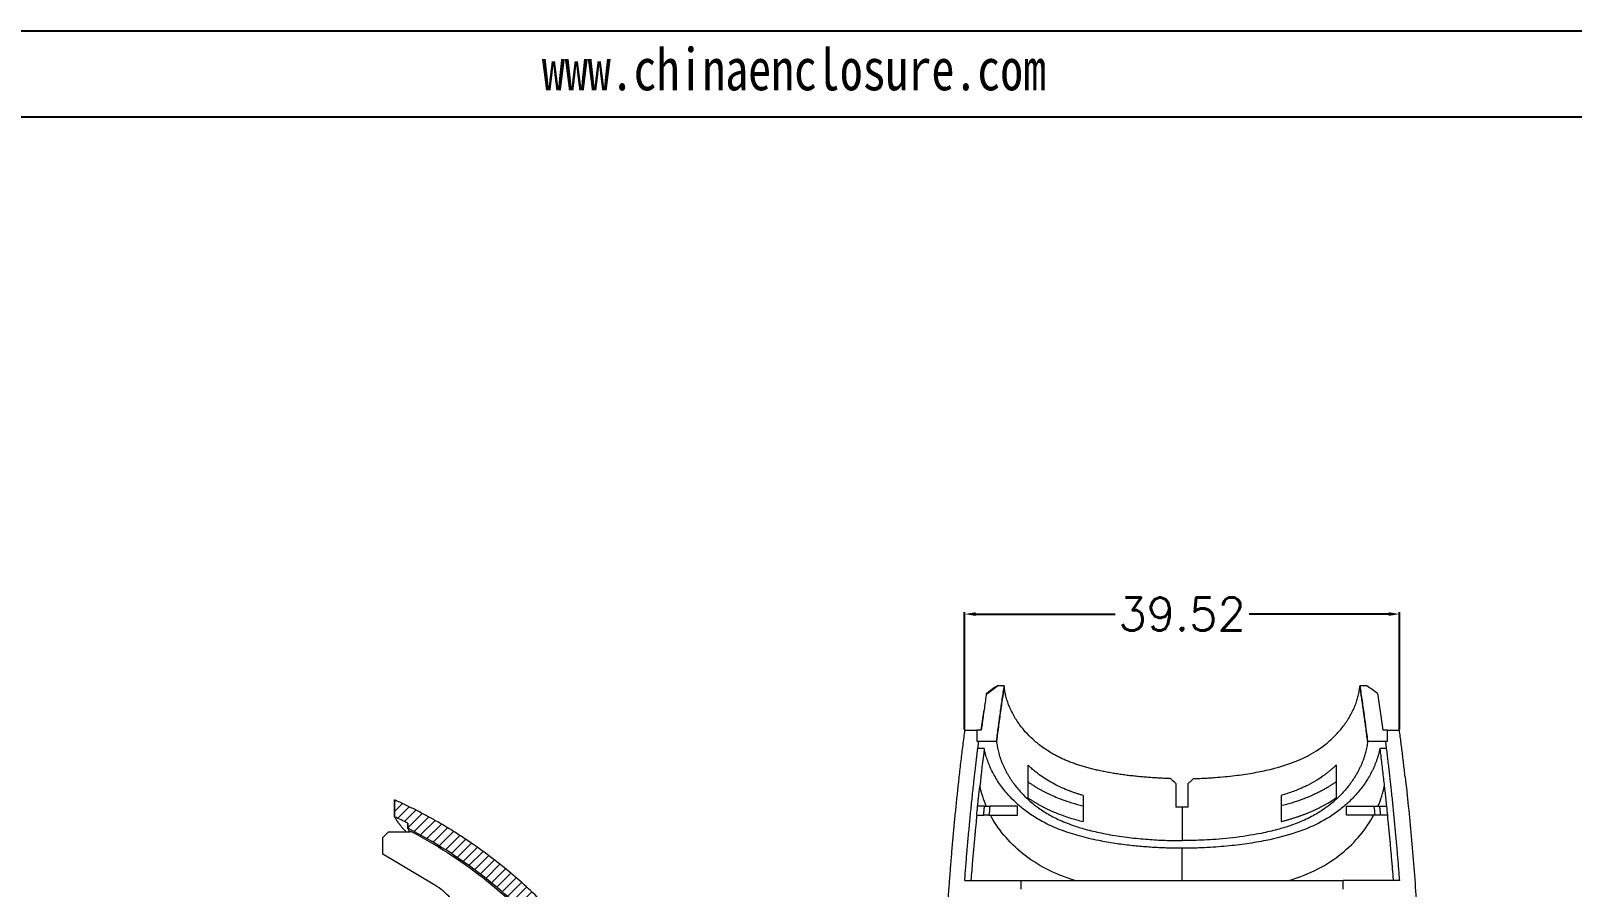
# Model space of a CAD drawing. Header units: inches. Extents: x 1631 to 3663, y 1126 to 1454.
# Drawn here: x 2300.5 to 2440.6, y 1376.6 to 1454.4 of the extents above; entities that cross this region are included whole.
import ezdxf

# ---------------------------------------------------------------- set-up
doc = ezdxf.new("R2010")
doc.units = ezdxf.units.IN
doc.header["$LTSCALE"] = 15
doc.layers.add('文字', color=81, linetype='Continuous')
doc.styles.get("Standard").update_dxf_attribs({"font": 'txt', "bigfont": 'gbcbig.shx'})
doc.styles.add('宋体', font='', dxfattribs={"width": 0.8, "height": 3.5})
doc.styles.get('宋体').set_extended_font_data('SimSun')
doc.dimstyles.new('3', dxfattribs={"dimtxt": 3, "dimasz": 1, "dimexe": 0.18, "dimexo": 0.0625, "dimgap": 0.09, "dimtad": 0, "dimdsep": 46, "dimtxsty": 'Standard', "dimcen": 1, "dimclrd": 3, "dimclre": 3, "dimadec": 0, "dimazin": 2, "dimtfac": 1, "dimtofl": 0, "dimtmove": 0, "dimatfit": 3, "dimfxl": 1, "dimtolj": 1, "dimtzin": 0, "dimarcsym": 0})

# ---------------------------------------------------------------- blocks, each defined once
blk = doc.blocks.new('*D272')
at = {"color": 3, "lineweight": -2}
for p, q in [((2385.35, 1390.9), (2385.35, 1401.56)), ((2386.35, 1401.38), (2399.02, 1401.38)), ((2423.87, 1401.38), (2411.2, 1401.38)), ((2424.87, 1390.9), (2424.87, 1401.56))]:
    blk.add_line(p, q, dxfattribs=at)
at = {"color": 3}
for points in [[(2386.35, 1401.55), (2386.35, 1401.21), (2385.35, 1401.38)], [(2423.87, 1401.55), (2423.87, 1401.21), (2424.87, 1401.38)]]:
    blk.add_solid(points, dxfattribs=at)
at = {"layer": 'Defpoints', "color": 0}
for p in [(2424.87, 1401.38), (2385.35, 1390.83), (2424.87, 1390.83)]:
    blk.add_point(p, dxfattribs=at)
at = {"color": 0, "insert": (2405.11, 1401.38), "char_height": 3, "attachment_point": 5}
blk.add_mtext('\\A1;39.52', dxfattribs=at)

msp = doc.modelspace()

# ---------------------------------------------------------------- hatches: boundary and pattern name
at = {"linetype": 'Continuous', "lineweight": 0}
h = msp.add_hatch(dxfattribs=at)
h.set_pattern_fill('ANSI31', color=4, scale=0.2, style=0)
edge = h.paths.add_edge_path(flags=0)
edge.add_spline(control_points=[(2334.741, 1382.364), (2334.741, 1382.215), (2334.741, 1382.065), (2334.741, 1381.915)], knot_values=[0, 0, 0, 0, 1, 1, 1, 1], weights=[1, 1, 1, 1], degree=3, periodic=0)
edge.add_spline(control_points=[(2334.741, 1381.915), (2337.136, 1380.684), (2339.418, 1379.231), (2341.548, 1377.581)], knot_values=[0, 0, 0, 0, 1, 1, 1, 1], weights=[1, 1, 1, 1], degree=3, periodic=0)
edge.add_spline(control_points=[(2341.548, 1377.581), (2343.376, 1376.162), (2345.092, 1374.598), (2346.673, 1372.908)], knot_values=[0, 0, 0, 0, 1, 1, 1, 1], weights=[1, 1, 1, 1], degree=3, periodic=0)
edge.add_spline(control_points=[(2346.673, 1372.908), (2346.701, 1372.787), (2346.729, 1372.666), (2346.759, 1372.546), (2346.788, 1372.423), (2346.819, 1372.3), (2346.85, 1372.177), (2346.898, 1371.988), (2346.948, 1371.8), (2346.999, 1371.613)], knot_values=[0.000008, 0.000008, 0.000008, 0.000008, 0.0003803, 0.0003803, 0.0003803, 0.0007606, 0.0007606, 0.0007606, 0.0013439, 0.0013439, 0.0013439, 0.0013439], weights=[1, 1, 1, 1, 1, 1, 1, 1, 1, 1], degree=3, periodic=0)
edge.add_arc((2805.63, 1273.909), 468.923, 167.97383, 168.07542)
edge.add_spline(control_points=[(2346.826, 1370.799), (2346.862, 1370.758), (2346.898, 1370.717), (2346.934, 1370.675)], knot_values=[0, 0, 0, 0, 1, 1, 1, 1], weights=[1, 1, 1, 1], degree=3, periodic=0)
edge.add_line((2346.934, 1370.675), (2347.622, 1370.675))
edge.add_line((2347.622, 1370.675), (2348.111, 1371.071))
edge.add_spline(control_points=[(2348.111, 1371.071), (2348.152, 1371.265), (2348.193, 1371.458), (2348.234, 1371.651)], knot_values=[0.9381137, 0.9381137, 0.9381137, 0.9381137, 0.9515774, 0.9515774, 0.9515774, 0.9515774], weights=[1, 1, 1, 1], degree=3, periodic=0)
edge.add_spline(control_points=[(2348.234, 1371.651), (2348.118, 1372.058), (2348.011, 1372.469), (2347.912, 1372.881), (2347.849, 1373.145), (2347.789, 1373.409), (2347.733, 1373.675), (2347.677, 1373.935), (2347.625, 1374.195), (2347.577, 1374.457)], knot_values=[0, 0, 0, 0, 0.0012714, 0.0012714, 0.0012714, 0.0020856, 0.0020856, 0.0020856, 0.0028826, 0.0028826, 0.0028826, 0.0028826], weights=[1, 1, 1, 1, 1, 1, 1, 1, 1, 1], degree=3, periodic=0)
edge.add_spline(control_points=[(2347.577, 1374.457), (2347.559, 1374.553), (2347.513, 1374.643), (2347.444, 1374.713)], knot_values=[0, 0, 0, 0, 1, 1, 1, 1], weights=[1, 1, 1, 1], degree=3, periodic=0)
edge.add_spline(control_points=[(2347.444, 1374.713), (2345.777, 1376.432), (2343.969, 1378.024), (2342.053, 1379.46), (2341.683, 1379.737), (2341.308, 1380.009), (2340.93, 1380.274)], knot_values=[0.2774117, 0.2774117, 0.2774117, 0.2774117, 0.2845299, 0.2845299, 0.2845299, 0.2859003, 0.2859003, 0.2859003, 0.2859003], weights=[1, 1, 1, 1, 1, 1, 1], degree=3, periodic=0)
edge.add_spline(control_points=[(2340.93, 1380.274), (2338.599, 1381.912), (2336.125, 1383.323), (2333.541, 1384.493)], knot_values=[0, 0, 0, 0, 1, 1, 1, 1], weights=[1, 1, 1, 1], degree=3, periodic=0)
edge.add_line((2333.541, 1384.493), (2333.541, 1382.951))
edge.add_spline(control_points=[(2333.541, 1382.951), (2333.943, 1382.762), (2334.344, 1382.566), (2334.741, 1382.364)], knot_values=[0, 0, 0, 0, 1, 1, 1, 1], weights=[1, 1, 1, 1], degree=3, periodic=0)

# ---------------------------------------------------------------- linework, layer by layer
for p, q in [((2152.094, 1454.396), (2617.026, 1454.396)), ((2164.124, 1446.569), (2609.198, 1446.569))]:
    msp.add_line(p, q)
at = {"color": 7, "linetype": 'Continuous', "lineweight": 15}
for p, q in [((2388.95, 1394.861), (2388.323, 1394.861)), ((2388.328, 1394.825), (2388.323, 1394.861)), ((2421.892, 1394.861), (2421.264, 1394.861)), ((2385.349, 1390.833), (2386.447, 1390.833)), ((2386.863, 1390.833), (2386.447, 1390.833)), ((2386.447, 1389.835), (2386.632, 1389.835)), ((2386.632, 1389.835), (2388.249, 1389.835)), ((2421.966, 1389.835), (2421.971, 1389.809)), ((2421.966, 1389.835), (2423.583, 1389.835)), ((2423.768, 1390.833), (2423.352, 1390.833)), ((2423.583, 1389.835), (2423.768, 1389.835)), ((2423.768, 1390.833), (2424.865, 1390.833)), ((2387.131, 1389.156), (2386.546, 1389.156)), ((2423.669, 1389.156), (2423.084, 1389.156)), ((2333.541, 1384.492), (2333.541, 1384.493)), ((2333.541, 1382.951), (2333.541, 1384.493)), ((2333.541, 1384.492), (2333.541, 1382.95)), ((2386.45, 1383.104), (2387.078, 1383.104)), ((2387.158, 1383.904), (2386.532, 1383.904)), ((2387.56, 1383.104), (2390.158, 1383.104)), ((2390.158, 1383.904), (2387.639, 1383.904)), ((2420.056, 1383.904), (2422.576, 1383.904)), ((2422.655, 1383.104), (2420.056, 1383.104)), ((2422.576, 1383.904), (2423.056, 1383.904)), ((2423.137, 1383.104), (2422.655, 1383.104)), ((2423.056, 1383.904), (2423.683, 1383.904)), ((2423.764, 1383.104), (2423.137, 1383.104)), ((2332.983, 1381.58), (2334.983, 1381.58)), ((2334.741, 1382.364), (2334.741, 1382.363)), ((2334.741, 1381.915), (2334.741, 1382.364)), ((2334.741, 1382.363), (2334.741, 1381.914)), ((2334.741, 1381.914), (2334.741, 1381.915)), ((2334.983, 1381.58), (2334.983, 1381.655)), ((2332.483, 1379.545), (2332.483, 1381.078)), ((2337.188, 1376.745), (2332.483, 1379.545)), ((2385.358, 1377.164), (2390.477, 1377.164)), ((2424.856, 1377.164), (2419.737, 1377.164))]:
    msp.add_line(p, q, dxfattribs=at)
at = {"color": 7, "linetype": 'Continuous', "lineweight": 15, "flags": 128}
for points in [[(2387.334, 1394.064), (2387.329, 1394.125), (2387.327, 1394.141), (2387.327, 1394.145), (2387.327, 1394.146), (2387.327, 1394.146), (2387.327, 1394.146), (2387.327, 1394.146), (2387.327, 1394.146), (2387.327, 1394.146)], [(2388.326, 1394.825), (2387.824, 1394.44), (2387.366, 1394.089)]]:
    msp.add_lwpolyline(points, dxfattribs=at)
at = {"color": 7, "linetype": 'Continuous', "lineweight": 15}
for points, knots in [([(2387.329, 1394.164), (2387.297, 1393.949), (2387.234, 1393.517), (2387.14, 1392.861), (2387.047, 1392.195), (2386.954, 1391.52), (2386.893, 1391.062), (2386.863, 1390.833)], [0, 0, 0, 0, 0.1974044, 0.396057, 0.5960033, 0.7972968, 1, 1, 1, 1]), ([(2387.329, 1394.164), (2387.325, 1394.166), (2387.329, 1394.157), (2387.328, 1394.152), (2387.327, 1394.149), (2387.327, 1394.146)], [0, 0, 0, 0, 0.5, 0.5, 1, 1, 1, 1]), ([(2388.323, 1394.861), (2388.075, 1394.688), (2387.743, 1394.457), (2387.413, 1394.223), (2387.329, 1394.164)], [0, 0, 0, 0, 0.74775562, 1, 1, 1, 1]), ([(2388.945, 1394.828), (2388.91, 1394.598), (2388.841, 1394.137), (2388.738, 1393.438), (2388.637, 1392.731), (2388.536, 1392.014), (2388.437, 1391.289), (2388.34, 1390.554), (2388.276, 1390.058), (2388.244, 1389.809)], [0, 0, 0, 0, 0.1413948, 0.2832704, 0.425631, 0.5684842, 0.7118368, 0.8556794, 1, 1, 1, 1]), ([(2388.249, 1389.835), (2388.277, 1390.056), (2388.334, 1390.496), (2388.42, 1391.147), (2388.506, 1391.788), (2388.594, 1392.42), (2388.682, 1393.043), (2388.77, 1393.657), (2388.86, 1394.263), (2388.92, 1394.662), (2388.95, 1394.861)], [0, 0, 0, 0, 0.1278696, 0.2548466, 0.3809734, 0.5062873, 0.6308209, 0.7546021, 0.8776551, 1, 1, 1, 1]), ([(2404.057, 1386.427), (2403.89, 1386.432), (2403.553, 1386.442), (2403.047, 1386.465), (2402.538, 1386.493), (2402.027, 1386.529), (2401.516, 1386.57), (2401.005, 1386.619), (2400.497, 1386.674), (2399.993, 1386.736), (2399.494, 1386.805), (2399.001, 1386.881), (2398.516, 1386.964), (2398.041, 1387.054), (2397.575, 1387.152), (2397.12, 1387.256), (2396.677, 1387.368), (2396.247, 1387.487), (2395.831, 1387.613), (2395.429, 1387.746), (2395.041, 1387.887), (2394.667, 1388.034), (2394.307, 1388.19), (2393.959, 1388.353), (2393.624, 1388.525), (2393.059, 1388.839), (2392.334, 1389.319), (2391.541, 1389.978), (2390.894, 1390.634), (2390.412, 1391.225), (2390.05, 1391.75), (2389.773, 1392.216), (2389.539, 1392.679), (2389.345, 1393.134), (2389.19, 1393.579), (2389.073, 1394.01), (2388.989, 1394.424), (2388.959, 1394.696), (2388.945, 1394.828)], [0, 0, 0, 0, 0.0212668, 0.04276046, 0.06443126, 0.08623038, 0.10811001, 0.13002357, 0.15192581, 0.17377304, 0.19552334, 0.2171368, 0.23857607, 0.25981244, 0.28082527, 0.30159617, 0.32210901, 0.34235018, 0.36230896, 0.38199166, 0.40144454, 0.42072134, 0.43987659, 0.45896523, 0.47804227, 0.49716352, 0.55935133, 0.61917206, 0.67546392, 0.72747476, 0.76490631, 0.80169378, 0.83766584, 0.87265859, 0.90651941, 0.93910936, 0.97030505, 1, 1, 1, 1]), ([(2406.157, 1386.427), (2406.32, 1386.432), (2406.646, 1386.442), (2407.134, 1386.463), (2407.62, 1386.49), (2408.25, 1386.532), (2409.017, 1386.597), (2410.15, 1386.72), (2411.467, 1386.911), (2413.25, 1387.267), (2414.798, 1387.718), (2416.08, 1388.257), (2417.251, 1388.867), (2418.3, 1389.629), (2419.218, 1390.515), (2419.871, 1391.3), (2420.425, 1392.152), (2420.783, 1392.903), (2421.003, 1393.509), (2421.129, 1393.953), (2421.222, 1394.392), (2421.254, 1394.684), (2421.269, 1394.828)], [0, 0, 0, 0, 0.020751, 0.0414565, 0.0621253, 0.0827664, 0.1220662, 0.1605306, 0.2292784, 0.2943561, 0.4004366, 0.4486593, 0.4968039, 0.6019576, 0.6634997, 0.7268834, 0.7961624, 0.8667044, 0.9010155, 0.9346266, 0.9675996, 1, 1, 1, 1]), ([(2421.264, 1394.861), (2421.299, 1394.634), (2421.368, 1394.177), (2421.47, 1393.482), (2421.571, 1392.777), (2421.671, 1392.06), (2421.77, 1391.331), (2421.869, 1390.59), (2421.933, 1390.088), (2421.966, 1389.835)], [0, 0, 0, 0, 0.139877, 0.2806835, 0.4224509, 0.565217, 0.7090271, 0.8539343, 1, 1, 1, 1]), ([(2421.971, 1389.809), (2421.943, 1390.021), (2421.889, 1390.441), (2421.808, 1391.055), (2421.728, 1391.65), (2421.649, 1392.226), (2421.57, 1392.782), (2421.493, 1393.319), (2421.418, 1393.839), (2421.343, 1394.34), (2421.294, 1394.667), (2421.269, 1394.828)], [0, 0, 0, 0, 0.123087, 0.2431964, 0.3603178, 0.4744405, 0.5855595, 0.6936758, 0.798789, 0.9008978, 1, 1, 1, 1]), ([(2386.861, 1390.818), (2386.897, 1391.093), (2386.971, 1391.648), (2387.052, 1392.237), (2387.097, 1392.552), (2387.102, 1392.592)], [0, 0, 0, 0, 0.4607288, 0.9302067, 1, 1, 1, 1]), ([(2385.349, 1390.833), (2385.319, 1390.606), (2385.26, 1390.15), (2385.172, 1389.458), (2385.085, 1388.755), (2384.999, 1388.042), (2384.914, 1387.318), (2384.859, 1386.829), (2384.831, 1386.583)], [0, 0, 0, 0, 0.1645004, 0.3297611, 0.4958564, 0.6628674, 0.8308831, 1, 1, 1, 1]), ([(2386.305, 1387.147), (2386.326, 1387.329), (2386.368, 1387.692), (2386.433, 1388.233), (2386.498, 1388.771), (2386.564, 1389.305), (2386.609, 1389.659), (2386.632, 1389.835)], [0, 0, 0, 0, 0.1998161, 0.3996594, 0.5995957, 0.7996887, 1, 1, 1, 1]), ([(2388.244, 1389.809), (2388.253, 1389.731), (2388.271, 1389.573), (2388.31, 1389.334), (2388.358, 1389.091), (2388.417, 1388.845), (2388.486, 1388.595), (2388.565, 1388.343), (2388.655, 1388.089), (2388.756, 1387.832), (2388.867, 1387.575), (2388.989, 1387.316), (2389.122, 1387.058), (2389.266, 1386.799), (2389.421, 1386.541), (2389.588, 1386.285), (2389.765, 1386.03), (2390.1, 1385.584), (2390.643, 1384.957), (2391.407, 1384.248), (2392.26, 1383.6), (2393.239, 1382.995), (2394.267, 1382.514), (2395.316, 1382.123), (2396.391, 1381.792), (2397.803, 1381.456), (2399.431, 1381.172), (2400.853, 1381), (2401.975, 1380.903), (2402.774, 1380.849), (2403.564, 1380.812), (2404.341, 1380.789), (2404.854, 1380.786), (2405.107, 1380.784)], [0, 0, 0, 0, 0.0159093, 0.0321525, 0.0487087, 0.0655565, 0.082674, 0.1000388, 0.1176281, 0.135419, 0.153388, 0.1715118, 0.1897669, 0.20813, 0.2265778, 0.2450873, 0.2636365, 0.282206, 0.3435599, 0.4054157, 0.4507042, 0.5077444, 0.5716974, 0.6036765, 0.6523604, 0.7122485, 0.779763, 0.8482474, 0.8795, 0.9104459, 0.9409412, 0.9708408, 1, 1, 1, 1]), ([(2421.971, 1389.809), (2421.961, 1389.726), (2421.942, 1389.558), (2421.899, 1389.304), (2421.846, 1389.045), (2421.781, 1388.782), (2421.705, 1388.516), (2421.617, 1388.247), (2421.516, 1387.976), (2421.404, 1387.703), (2421.28, 1387.429), (2421.143, 1387.154), (2420.994, 1386.879), (2420.833, 1386.605), (2420.658, 1386.332), (2420.471, 1386.061), (2420.131, 1385.604), (2419.584, 1384.971), (2418.822, 1384.261), (2417.974, 1383.613), (2416.998, 1383.007), (2415.979, 1382.528), (2414.934, 1382.135), (2413.871, 1381.804), (2412.708, 1381.525), (2411.094, 1381.216), (2409.55, 1381.012), (2407.952, 1380.879), (2406.899, 1380.821), (2405.963, 1380.79), (2405.379, 1380.786), (2405.107, 1380.784)], [0, 0, 0, 0, 0.0169215, 0.0342183, 0.0518655, 0.069837, 0.0881066, 0.1066471, 0.1254311, 0.1444309, 0.1636182, 0.1829651, 0.2024434, 0.222025, 0.2416824, 0.2613888, 0.2811202, 0.3425302, 0.4044605, 0.4497179, 0.506269, 0.570731, 0.6015071, 0.6506667, 0.7101834, 0.7467246, 0.8468523, 0.8920546, 0.9327215, 0.9687022, 1, 1, 1, 1]), ([(2423.583, 1389.835), (2423.606, 1389.652), (2423.653, 1389.284), (2423.722, 1388.728), (2423.79, 1388.168), (2423.857, 1387.605), (2423.901, 1387.226), (2423.922, 1387.036)], [0, 0, 0, 0, 0.2003169, 0.4004075, 0.6003383, 0.8001787, 1, 1, 1, 1]), ([(2425.384, 1386.583), (2425.36, 1386.794), (2425.312, 1387.214), (2425.239, 1387.836), (2425.166, 1388.451), (2425.092, 1389.058), (2425.017, 1389.656), (2424.942, 1390.248), (2424.891, 1390.638), (2424.865, 1390.833)], [0, 0, 0, 0, 0.1450267, 0.2892339, 0.4326836, 0.5754335, 0.7175372, 0.8590441, 1, 1, 1, 1]), ([(2405.107, 1380.089), (2404.946, 1380.09), (2404.615, 1380.091), (2404.103, 1380.1), (2403.56, 1380.117), (2402.988, 1380.141), (2402.388, 1380.175), (2401.759, 1380.219), (2401.105, 1380.275), (2400.427, 1380.345), (2399.727, 1380.429), (2399.008, 1380.53), (2398.274, 1380.649), (2397.177, 1380.854), (2395.765, 1381.184), (2394.128, 1381.711), (2392.715, 1382.33), (2391.547, 1383.006), (2390.608, 1383.694), (2389.839, 1384.379), (2389.25, 1385.003), (2388.791, 1385.568), (2388.425, 1386.082), (2388.104, 1386.6), (2387.826, 1387.12), (2387.59, 1387.638), (2387.396, 1388.151), (2387.239, 1388.656), (2387.167, 1388.991), (2387.131, 1389.156)], [0, 0, 0, 0, 0.0179861, 0.0371105, 0.0573765, 0.07878, 0.1013083, 0.1249401, 0.1496444, 0.1753803, 0.2020973, 0.229735, 0.2582244, 0.2874904, 0.3590445, 0.4288525, 0.4975645, 0.5582008, 0.6153308, 0.6688556, 0.7184252, 0.7550742, 0.7915701, 0.8277803, 0.8635763, 0.8988273, 0.9334016, 0.9671684, 1, 1, 1, 1]), ([(2423.084, 1389.156), (2423.065, 1389.067), (2423.028, 1388.888), (2422.96, 1388.621), (2422.882, 1388.355), (2422.793, 1388.089), (2422.695, 1387.823), (2422.586, 1387.558), (2422.467, 1387.293), (2422.214, 1386.775), (2421.77, 1386.021), (2421.058, 1385.094), (2420.256, 1384.257), (2419.165, 1383.33), (2417.631, 1382.354), (2415.377, 1381.427), (2413.113, 1380.849), (2410.982, 1380.483), (2409.45, 1380.302), (2408.16, 1380.194), (2407.26, 1380.141), (2406.467, 1380.11), (2405.787, 1380.093), (2405.333, 1380.09), (2405.107, 1380.089)], [0, 0, 0, 0, 0.0177377, 0.035497, 0.0532861, 0.0711132, 0.0889863, 0.1069136, 0.1249031, 0.1429627, 0.2130742, 0.2816082, 0.3425593, 0.4009892, 0.5014913, 0.598848, 0.7106383, 0.7777762, 0.8479981, 0.8856229, 0.9237367, 0.9492549, 0.9746694, 1, 1, 1, 1]), ([(2423.084, 1389.156), (2423.111, 1388.935), (2423.167, 1388.492), (2423.248, 1387.818), (2423.329, 1387.134), (2423.409, 1386.439), (2423.461, 1385.968), (2423.487, 1385.732)], [0, 0, 0, 0, 0.1974564, 0.396079, 0.5959685, 0.7972353, 1, 1, 1, 1]), ([(2396.107, 1384.89), (2396.008, 1384.919), (2395.81, 1384.978), (2395.52, 1385.071), (2395.239, 1385.167), (2394.966, 1385.266), (2394.55, 1385.427), (2394.001, 1385.665), (2393.338, 1386.001), (2392.71, 1386.37), (2392.195, 1386.722), (2391.778, 1387.048), (2391.434, 1387.34), (2391.218, 1387.546), (2391.107, 1387.651)], [0, 0, 0, 0, 0.0476827, 0.0946759, 0.141013, 0.1867285, 0.2318589, 0.3542952, 0.4793205, 0.6082325, 0.7371721, 0.8211612, 0.9087192, 1, 1, 1, 1]), ([(2391.107, 1384.679), (2391.107, 1384.936), (2391.107, 1385.445), (2391.107, 1386.196), (2391.107, 1386.93), (2391.107, 1387.412), (2391.107, 1387.651)], [0, 0, 0, 0, 0.2578427, 0.5104326, 0.7578012, 1, 1, 1, 1]), ([(2419.107, 1387.651), (2419.046, 1387.592), (2418.925, 1387.476), (2418.736, 1387.306), (2418.541, 1387.139), (2418.341, 1386.976), (2418.137, 1386.818), (2417.817, 1386.584), (2417.294, 1386.236), (2416.684, 1385.895), (2416.12, 1385.625), (2415.7, 1385.442), (2415.226, 1385.256), (2414.693, 1385.067), (2414.308, 1384.951), (2414.107, 1384.89)], [0, 0, 0, 0, 0.05054761, 0.10075488, 0.15058225, 0.19997707, 0.24888831, 0.29726737, 0.42124771, 0.59087146, 0.65917379, 0.73381943, 0.815153, 0.90366815, 1, 1, 1, 1]), ([(2419.107, 1387.651), (2419.107, 1387.395), (2419.107, 1386.89), (2419.107, 1386.139), (2419.107, 1385.405), (2419.107, 1384.919), (2419.107, 1384.679)], [0, 0, 0, 0, 0.2594386, 0.5125704, 0.7594165, 1, 1, 1, 1]), ([(2423.922, 1387.036), (2423.943, 1386.856), (2423.984, 1386.495), (2424.045, 1385.95), (2424.085, 1385.584), (2424.105, 1385.401)], [0, 0, 0, 0, 0.33367015, 0.66696454, 1, 1, 1, 1]), ([(2384.831, 1386.583), (2384.807, 1386.369), (2384.759, 1385.941), (2384.689, 1385.295), (2384.621, 1384.646), (2384.554, 1383.995), (2384.488, 1383.34), (2384.424, 1382.683), (2384.361, 1382.022), (2384.3, 1381.359), (2384.241, 1380.692), (2384.183, 1380.022), (2384.126, 1379.35), (2384.071, 1378.676), (2384.018, 1378.001), (2383.966, 1377.323), (2383.915, 1376.645), (2383.816, 1375.268), (2383.678, 1373.196), (2383.52, 1370.451), (2383.387, 1367.713), (2383.239, 1364.102), (2383.097, 1359.444), (2382.993, 1353.803), (2382.945, 1347.844), (2382.94, 1342.114), (2382.966, 1336.591), (2383.017, 1331.49), (2383.094, 1326.397), (2383.197, 1321.323), (2383.326, 1316.318), (2383.48, 1311.374), (2383.658, 1306.484), (2383.863, 1301.605), (2384.093, 1296.749), (2384.27, 1293.524), (2384.358, 1291.917)], [0, 0, 0, 0, 0.00765309, 0.01527153, 0.02285904, 0.03041933, 0.03795612, 0.04547309, 0.05297392, 0.06046103, 0.06793394, 0.07539178, 0.08283363, 0.09025855, 0.09766559, 0.10505379, 0.11242215, 0.1197697, 0.14972107, 0.17898764, 0.2068696, 0.23582815, 0.2919307, 0.35176554, 0.41111431, 0.47750684, 0.53080964, 0.58428872, 0.63775215, 0.69102015, 0.74395782, 0.79532317, 0.84674042, 0.89808177, 0.94921431, 1, 1, 1, 1]), ([(2385.358, 1377.164), (2385.375, 1377.388), (2385.409, 1377.838), (2385.463, 1378.512), (2385.518, 1379.191), (2385.576, 1379.874), (2385.635, 1380.56), (2385.697, 1381.248), (2385.761, 1381.94), (2385.827, 1382.633), (2385.895, 1383.328), (2385.965, 1384.024), (2386.038, 1384.723), (2386.112, 1385.424), (2386.163, 1385.888), (2386.189, 1386.122)], [0, 0, 0, 0, 0.07207945, 0.14500092, 0.21874968, 0.29331066, 0.36866852, 0.44480768, 0.52171243, 0.59936992, 0.67779793, 0.75703392, 0.83711781, 0.91809175, 1, 1, 1, 1]), ([(2386.532, 1383.904), (2386.548, 1384.058), (2386.58, 1384.365), (2386.628, 1384.823), (2386.677, 1385.279), (2386.71, 1385.581), (2386.727, 1385.732)], [0, 0, 0, 0, 0.249442, 0.4992095, 0.7493724, 1, 1, 1, 1]), ([(2391.107, 1386.132), (2391.182, 1386.079), (2391.331, 1385.974), (2391.563, 1385.821), (2391.799, 1385.673), (2392.041, 1385.529), (2392.287, 1385.39), (2392.539, 1385.255), (2392.795, 1385.125), (2393.057, 1385), (2393.437, 1384.828), (2393.953, 1384.615), (2394.55, 1384.399), (2395.102, 1384.219), (2395.597, 1384.072), (2395.937, 1383.982), (2396.107, 1383.937)], [0, 0, 0, 0, 0.0560982, 0.1117335, 0.1669421, 0.2217615, 0.2762295, 0.330385, 0.3842675, 0.437917, 0.4913741, 0.6126492, 0.7373324, 0.8241212, 0.9116348, 1, 1, 1, 1]), ([(2404.557, 1385.977), (2404.557, 1385.735), (2404.557, 1385.257), (2404.557, 1384.542), (2404.557, 1384.066), (2404.557, 1383.831)], [0, 0, 0, 0, 0.34037827, 0.67369495, 1, 1, 1, 1]), ([(2405.657, 1385.977), (2405.74, 1386.051), (2405.907, 1386.201), (2406.074, 1386.352), (2406.157, 1386.427)], [0, 0, 0, 0, 0.4994797, 1, 1, 1, 1]), ([(2419.107, 1386.132), (2419.024, 1386.073), (2418.857, 1385.956), (2418.592, 1385.782), (2418.313, 1385.61), (2418.018, 1385.44), (2417.708, 1385.272), (2417.381, 1385.106), (2417.037, 1384.945), (2416.676, 1384.786), (2416.296, 1384.632), (2415.897, 1384.482), (2415.479, 1384.337), (2415.041, 1384.197), (2414.583, 1384.063), (2414.267, 1383.979), (2414.107, 1383.937)], [0, 0, 0, 0, 0.0620629, 0.1253921, 0.1899868, 0.2558536, 0.3230129, 0.3915251, 0.4614727, 0.5329487, 0.6060558, 0.6809068, 0.757624, 0.8363365, 0.9171238, 1, 1, 1, 1]), ([(2423.487, 1385.732), (2423.51, 1385.529), (2423.554, 1385.124), (2423.619, 1384.514), (2423.662, 1384.107), (2423.683, 1383.904)], [0, 0, 0, 0, 0.3375109, 0.670791, 1, 1, 1, 1]), ([(2425.384, 1386.583), (2425.582, 1384.819), (2425.765, 1383.013), (2426.098, 1379.311), (2426.248, 1377.417), (2426.449, 1374.515), (2426.513, 1373.539), (2426.631, 1371.565), (2426.685, 1370.567), (2426.836, 1367.579), (2426.918, 1365.585), (2427.122, 1359.596), (2427.198, 1355.595), (2427.256, 1349.587), (2427.266, 1347.582), (2427.272, 1343.574), (2427.27, 1341.575), (2427.244, 1335.589), (2427.203, 1331.61), (2427.072, 1323.658), (2426.982, 1319.683), (2426.636, 1307.766), (2426.304, 1299.832), (2425.857, 1291.918)], [0, 0, 0, 0, 0.0625, 0.0625, 0.125, 0.125, 0.15625, 0.15625, 0.1875, 0.1875, 0.25, 0.25, 0.375, 0.375, 0.4375, 0.4375, 0.5, 0.5, 0.625, 0.625, 0.75, 0.75, 1, 1, 1, 1]), ([(2340.93, 1380.274), (2340.763, 1380.391), (2340.43, 1380.623), (2339.923, 1380.963), (2339.413, 1381.297), (2338.898, 1381.624), (2338.379, 1381.944), (2337.855, 1382.256), (2337.197, 1382.638), (2336.399, 1383.081), (2335.458, 1383.575), (2334.506, 1384.048), (2333.862, 1384.345), (2333.541, 1384.493)], [0, 0, 0, 0, 0.0716103, 0.1431884, 0.2147472, 0.2862996, 0.3578584, 0.4294365, 0.5010468, 0.6258191, 0.7505234, 0.8752276, 1, 1, 1, 1]), ([(2391.107, 1384.679), (2391.183, 1384.626), (2391.334, 1384.522), (2391.571, 1384.37), (2391.811, 1384.222), (2392.057, 1384.079), (2392.307, 1383.941), (2392.561, 1383.808), (2392.82, 1383.68), (2393.083, 1383.557), (2393.421, 1383.407), (2393.845, 1383.232), (2394.37, 1383.037), (2394.922, 1382.852), (2395.501, 1382.676), (2395.904, 1382.57), (2396.107, 1382.516)], [0, 0, 0, 0, 0.0612506, 0.1213985, 0.1804705, 0.2384938, 0.295497, 0.3515138, 0.4065827, 0.4607424, 0.5140316, 0.6091376, 0.7050587, 0.8020299, 0.900272, 1, 1, 1, 1]), ([(2396.107, 1384.89), (2396.107, 1384.698), (2396.107, 1384.311), (2396.107, 1383.723), (2396.107, 1383.124), (2396.107, 1382.72), (2396.107, 1382.516)], [0, 0, 0, 0, 0.2451503, 0.4934902, 0.7450917, 1, 1, 1, 1]), ([(2414.107, 1384.89), (2414.107, 1384.69), (2414.107, 1384.293), (2414.107, 1383.697), (2414.107, 1383.106), (2414.107, 1382.712), (2414.107, 1382.516)], [0, 0, 0, 0, 0.2546214, 0.5061405, 0.7545891, 1, 1, 1, 1]), ([(2414.107, 1382.516), (2414.215, 1382.544), (2414.429, 1382.6), (2414.74, 1382.687), (2415.04, 1382.775), (2415.33, 1382.866), (2415.609, 1382.958), (2415.878, 1383.051), (2416.138, 1383.146), (2416.388, 1383.242), (2416.629, 1383.339), (2416.946, 1383.472), (2417.336, 1383.649), (2417.794, 1383.878), (2418.244, 1384.126), (2418.688, 1384.394), (2418.965, 1384.582), (2419.107, 1384.679)], [0, 0, 0, 0, 0.0527914, 0.1044853, 0.1551141, 0.2047546, 0.2534854, 0.3013813, 0.3485127, 0.3949458, 0.4407424, 0.48596, 0.5795708, 0.6771436, 0.7794633, 0.887127, 1, 1, 1, 1]), ([(2424.105, 1385.401), (2424.128, 1385.185), (2424.173, 1384.757), (2424.24, 1384.111), (2424.305, 1383.467), (2424.369, 1382.825), (2424.43, 1382.185), (2424.49, 1381.547), (2424.548, 1380.911), (2424.604, 1380.278), (2424.658, 1379.648), (2424.71, 1379.022), (2424.761, 1378.399), (2424.809, 1377.781), (2424.841, 1377.369), (2424.856, 1377.164)], [0, 0, 0, 0, 0.0817819, 0.1626808, 0.2427331, 0.3219731, 0.4004332, 0.478138, 0.555082, 0.6312514, 0.7066322, 0.7812108, 0.8549737, 0.9279077, 1, 1, 1, 1]), ([(2333.541, 1382.951), (2333.542, 1382.947), (2333.545, 1382.938), (2333.577, 1382.868), (2333.635, 1382.764), (2333.723, 1382.628), (2333.839, 1382.464), (2333.986, 1382.272), (2334.165, 1382.054), (2334.362, 1381.827), (2334.524, 1381.657), (2334.597, 1381.58)], [0, 0, 0, 0, 0.1506172, 0.2885407, 0.4138856, 0.5277377, 0.6356707, 0.7378624, 0.8355653, 0.9267711, 1, 1, 1, 1]), ([(2386.45, 1383.104), (2386.431, 1382.917), (2386.395, 1382.552), (2386.343, 1382.019), (2386.295, 1381.519), (2386.251, 1381.053), (2386.211, 1380.622), (2386.148, 1379.923), (2386.048, 1378.781), (2385.965, 1377.757), (2385.917, 1377.164)], [0, 0, 0, 0, 0.0975719, 0.1891325, 0.2745917, 0.3538676, 0.4268861, 0.4935801, 0.7073033, 1, 1, 1, 1]), ([(2387.078, 1383.104), (2387.091, 1383.238), (2387.118, 1383.506), (2387.145, 1383.771), (2387.158, 1383.905)], [0, 0, 0, 0, 0.49926239, 1, 1, 1, 1]), ([(2395.358, 1377.164), (2394.413, 1377.461), (2393.543, 1377.814), (2391.963, 1378.631), (2391.255, 1379.097), (2389.98, 1380.128), (2389.413, 1380.691), (2388.434, 1381.868), (2388.02, 1382.483), (2387.686, 1383.104)], [0, 0, 0, 0, 0.25, 0.25, 0.5, 0.5, 0.75, 0.75, 1, 1, 1, 1]), ([(2405.657, 1383.831), (2405.565, 1383.83), (2405.382, 1383.828), (2405.199, 1383.828), (2405.107, 1383.828)], [0, 0, 0, 0, 0.5015465, 1, 1, 1, 1]), ([(2405.107, 1383.828), (2405.107, 1383.201), (2405.107, 1382.191), (2405.107, 1381.171), (2405.107, 1380.784)], [0.66542101, 0.66542101, 0.66542101, 0.66542101, 0.75, 0.80130563, 0.80130563, 0.80130563, 0.80130563]), ([(2414.857, 1377.164), (2415.801, 1377.461), (2416.672, 1377.814), (2418.251, 1378.631), (2418.959, 1379.097), (2420.234, 1380.128), (2420.801, 1380.691), (2421.781, 1381.868), (2422.194, 1382.483), (2422.529, 1383.104)], [0, 0, 0, 0, 0.25, 0.25, 0.5, 0.5, 0.75, 0.75, 1, 1, 1, 1]), ([(2423.056, 1383.905), (2423.07, 1383.772), (2423.097, 1383.506), (2423.123, 1383.238), (2423.137, 1383.104)], [0, 0, 0, 0, 0.5001228, 1, 1, 1, 1]), ([(2423.764, 1383.104), (2423.784, 1382.906), (2423.824, 1382.511), (2423.882, 1381.915), (2423.938, 1381.32), (2423.994, 1380.724), (2424.048, 1380.129), (2424.1, 1379.534), (2424.152, 1378.94), (2424.202, 1378.347), (2424.251, 1377.756), (2424.282, 1377.361), (2424.298, 1377.164)], [0, 0, 0, 0, 0.10291393, 0.20515302, 0.3067579, 0.40774086, 0.50809218, 0.60780131, 0.70685752, 0.80524997, 0.90296778, 1, 1, 1, 1]), ([(2334.927, 1381.58), (2334.913, 1381.6), (2334.853, 1381.691), (2334.792, 1381.801), (2334.766, 1381.854), (2334.753, 1381.882)], [0, 0, 0, 0, 0.1167242, 0.5291652, 1, 1, 1, 1]), ([(2347.444, 1374.713), (2346.449, 1375.739), (2345.409, 1376.716), (2343.779, 1378.108), (2343.225, 1378.559), (2342.093, 1379.437), (2341.515, 1379.864), (2340.93, 1380.274)], [0, 0, 0, 0, 0.5, 0.5, 0.75, 0.75, 1, 1, 1, 1]), ([(2341.519, 1377.453), (2341.522, 1377.469), (2341.53, 1377.501), (2341.537, 1377.536), (2341.543, 1377.562), (2341.547, 1377.578), (2341.547, 1377.58), (2341.548, 1377.581)], [0, 0, 0, 0, 0.1998025, 0.3996986, 0.5996935, 0.7997922, 1, 1, 1, 1]), ([(2341.519, 1377.453), (2342.513, 1376.646), (2344.356, 1375.151), (2345.987, 1373.427), (2346.738, 1372.633)], [0, 0, 0, 0, 0.53943386, 1, 1, 1, 1]), ([(2390.477, 1377.164), (2390.553, 1377.164), (2390.705, 1377.164), (2390.945, 1377.164), (2391.192, 1377.164), (2391.447, 1377.164), (2391.712, 1377.164), (2391.984, 1377.164), (2392.265, 1377.164), (2392.555, 1377.164), (2392.853, 1377.164), (2393.583, 1377.164), (2394.825, 1377.164), (2396.698, 1377.164), (2398.71, 1377.164), (2400.809, 1377.164), (2402.953, 1377.164), (2405.107, 1377.164), (2407.261, 1377.164), (2409.405, 1377.164), (2411.504, 1377.164), (2413.516, 1377.164), (2415.389, 1377.164), (2416.704, 1377.164), (2417.563, 1377.164), (2418.046, 1377.164), (2418.505, 1377.164), (2418.941, 1377.164), (2419.354, 1377.164), (2419.609, 1377.164), (2419.737, 1377.164)], [0, 0, 0, 0, 0.0123443, 0.0246578, 0.0369482, 0.0492232, 0.0614907, 0.0737585, 0.0860344, 0.0983262, 0.1106417, 0.1229886, 0.1865071, 0.2500402, 0.3135587, 0.3770918, 0.4385399, 0.5000028, 0.5614509, 0.6229138, 0.6864323, 0.7499654, 0.8134839, 0.877017, 0.8975723, 0.9180563, 0.9385049, 0.9589543, 0.9794406, 1, 1, 1, 1]), ([(2419.737, 1376.364), (2419.737, 1376.498), (2419.737, 1376.765), (2419.737, 1377.032), (2419.737, 1377.164)], [0, 0, 0, 0, 0.5005777, 1, 1, 1, 1]), ([(2339.994, 1370.37), (2340.12, 1370.976), (2340.151, 1371.602), (2340.021, 1372.834), (2339.86, 1373.439), (2339.361, 1374.573), (2339.023, 1375.101), (2338.203, 1376.028), (2337.72, 1376.428), (2337.188, 1376.745)], [0, 0, 0, 0, 0.25, 0.25, 0.5, 0.5, 0.75, 0.75, 1, 1, 1, 1])]:
    msp.add_open_spline(points, degree=3, knots=knots, dxfattribs=at)
for points in [[(2422.885, 1394.164), (2422.554, 1394.397), (2422.223, 1394.629), (2421.892, 1394.861)], [(2422.885, 1394.164), (2423.046, 1393.076), (2423.202, 1391.967), (2423.352, 1390.833)], [(2386.447, 1390.833), (2386.447, 1390.502), (2386.447, 1390.169), (2386.447, 1389.835)], [(2388.249, 1389.835), (2388.247, 1389.827), (2388.245, 1389.818), (2388.244, 1389.809)], [(2423.768, 1389.835), (2423.768, 1390.169), (2423.768, 1390.502), (2423.768, 1390.833)], [(2387.131, 1389.156), (2386.99, 1388.041), (2386.856, 1386.9), (2386.727, 1385.732)], [(2386.189, 1386.122), (2386.227, 1386.466), (2386.266, 1386.807), (2386.305, 1387.147)], [(2386.727, 1385.732), (2386.843, 1385.139), (2387.033, 1384.523), (2387.299, 1383.904)], [(2404.557, 1385.977), (2404.391, 1386.126), (2404.224, 1386.276), (2404.057, 1386.427)], [(2405.657, 1383.831), (2405.657, 1384.549), (2405.657, 1385.263), (2405.657, 1385.977)], [(2422.915, 1383.904), (2423.181, 1384.523), (2423.372, 1385.139), (2423.487, 1385.732)], [(2334.741, 1382.364), (2334.344, 1382.566), (2333.943, 1382.762), (2333.541, 1382.951)], [(2386.45, 1383.104), (2386.477, 1383.373), (2386.504, 1383.639), (2386.532, 1383.904)], [(2387.56, 1383.105), (2387.399, 1383.105), (2387.238, 1383.105), (2387.078, 1383.105)], [(2387.158, 1383.905), (2387.318, 1383.905), (2387.478, 1383.905), (2387.639, 1383.904)], [(2387.639, 1383.904), (2387.612, 1383.639), (2387.586, 1383.372), (2387.56, 1383.104)], [(2390.158, 1383.104), (2390.158, 1383.372), (2390.158, 1383.639), (2390.158, 1383.904)], [(2405.107, 1383.828), (2404.926, 1383.828), (2404.742, 1383.829), (2404.557, 1383.831)], [(2420.056, 1383.104), (2420.056, 1383.238), (2420.056, 1383.506), (2420.056, 1383.772), (2420.056, 1383.904)], [(2422.655, 1383.104), (2422.628, 1383.372), (2422.602, 1383.639), (2422.576, 1383.904)], [(2423.683, 1383.904), (2423.71, 1383.639), (2423.737, 1383.373), (2423.764, 1383.104)], [(2332.983, 1381.58), (2332.816, 1381.413), (2332.65, 1381.246), (2332.483, 1381.078)], [(2341.548, 1377.581), (2339.418, 1379.231), (2337.136, 1380.684), (2334.741, 1381.915)], [(2334.983, 1381.655), (2337.28, 1380.452), (2339.471, 1379.044), (2341.519, 1377.453)], [(2405.107, 1377.164), (2405.107, 1378.153), (2405.107, 1379.126), (2405.107, 1380.089)], [(2346.673, 1372.908), (2345.092, 1374.598), (2343.376, 1376.162), (2341.548, 1377.581)], [(2390.477, 1376.364), (2390.477, 1376.632), (2390.477, 1376.899), (2390.477, 1377.164)]]:
    msp.add_open_spline(points, degree=3, dxfattribs=at)

# ---------------------------------------------------------------- texts
at = {"layer": '文字', "color": 0, "insert": (2346.932, 1452.819), "char_height": 3.8266, "width": 67.22971, "attachment_point": 1, "style": '宋体'}
msp.add_mtext('www.chinaenclosure.com', dxfattribs=at)

# ---------------------------------------------------------------- dimensions: what is measured, and where the dimension line sits
dim = msp.add_linear_dim(base=(2424.865, 1401.381), p1=(2385.349, 1390.833), p2=(2424.865, 1390.833), dimstyle='3')
dim.commit()
dim.dimension.update_dxf_attribs({"geometry": '*D272', "text_midpoint": (2405.107, 1401.381)})

doc.saveas('drawing.dxf')
